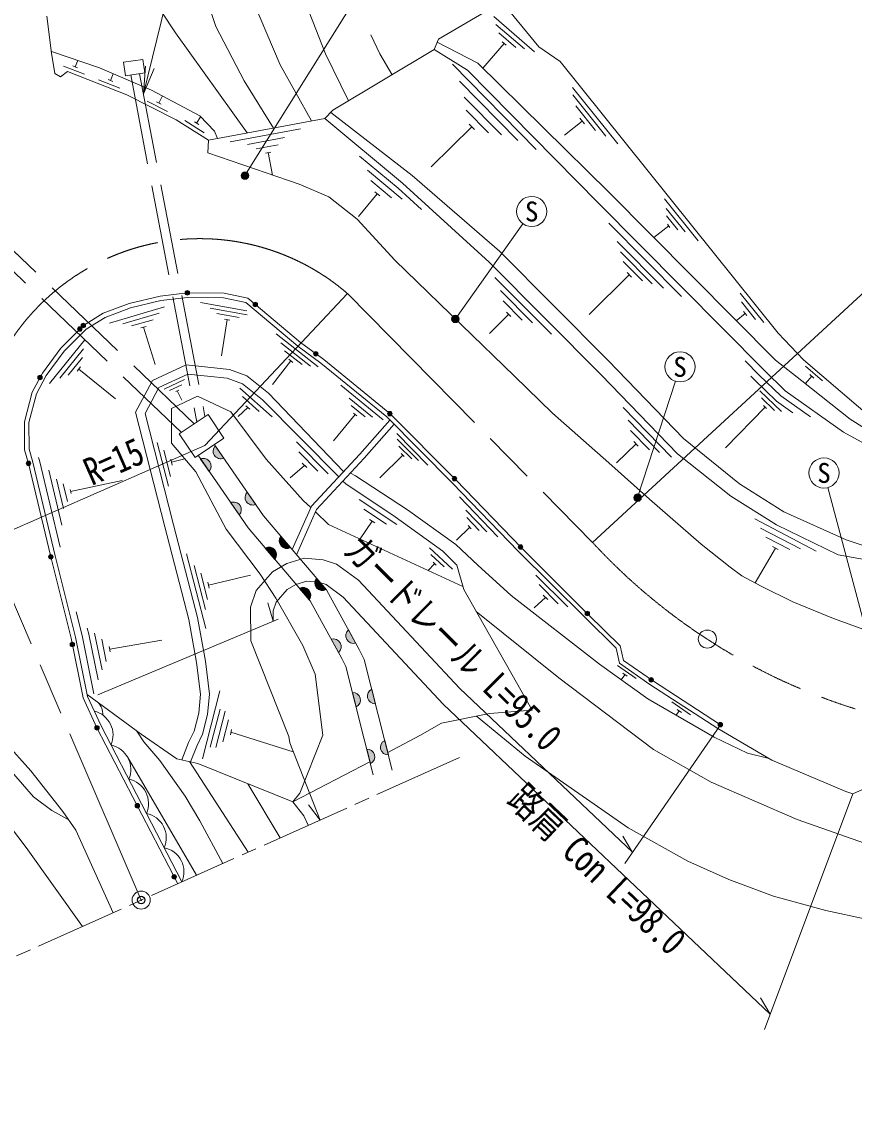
# Model space of a CAD drawing. Units: millimetres at full size, sheet at 1:1000; details may follow other scales. Extents: x 40000 to 680000, y 20000 to 380000.
# Drawn here: x 91982 to 147202, y 247818 to 320649 of the extents above; entities that cross this region are included whole.
import ezdxf
from ezdxf.enums import TextEntityAlignment as Align

# ---------------------------------------------------------------- set-up
doc = ezdxf.new("R2010")
doc.units = ezdxf.units.MM
doc.header["$LTSCALE"] = 1000
doc.header["$PDMODE"] = 32
doc.header["$PDSIZE"] = 500
doc.linetypes.add('CHAIN', pattern=[18.5, 12, -1.5, 3.5, -1.5])
doc.linetypes.add('DASHED', pattern=[7.5, 6, -1.5])
for name, color, linetype, lineweight in [('M-BGD', 7, 'Continuous', 13), ('M-BMK', 2, 'Continuous', 13), ('M-BMK-SRVR', 3, 'Continuous', 13), ('M-STR-HTXT', 7, 'Continuous', 13), ('M-STR-STRC', 7, 'Continuous', 13)]:
    doc.layers.add(name, color=color, linetype=linetype, lineweight=lineweight)
doc.layers.add('M-OTRS', color=6, linetype='Continuous')
doc.styles.add('ＭＳ ゴシック', font='')
doc.styles.get('ＭＳ ゴシック').set_extended_font_data('MS Gothic')

# ---------------------------------------------------------------- blocks, each defined once
blk = doc.blocks.new('open_arrow')
at = {"color": 0, "linetype": 'Continuous', "lineweight": -2}
blk.add_lwpolyline([(7.5, 1.25), (0, 0), (7.5, -1.25)], dxfattribs=at)

msp = doc.modelspace()

# ---------------------------------------------------------------- hatches: boundary and pattern name
at = {"layer": 'M-BGD'}
for points in [[(102808, 302664, -1), (103108, 302664, -0.41421), (102958, 302514, -0.41421)], [(107319, 301891, -1), (107619, 301891, -0.41421), (107469, 301741, -0.41421)], [(95673, 300265, -1), (95973, 300265, -0.41421), (95823, 300115, -0.41421)], [(95908, 300499, -1), (96208, 300499, -0.41421), (96058, 300349, -0.41421)], [(111334, 298621, -1), (111634, 298621, -0.41421), (111484, 298471, -0.41421)], [(93033, 297043, -1), (93333, 297043, -0.41421), (93183, 296893, -0.41421)], [(116245, 294647, -1), (116545, 294647, -0.41421), (116395, 294497, -0.41421)], [(105371, 291695, -0.82183), (104808, 292510)], [(92270, 291346, -1), (92570, 291346, -0.41421), (92420, 291196, -0.41421)], [(103835, 291631, -0.82183), (104398, 290816)], [(120532, 290328, -1), (120832, 290328, -0.41421), (120682, 290178, -0.41421)], [(107493, 288622, -0.82183), (106930, 289437)], [(105836, 288734, -0.82183), (106399, 287919)], [(109165, 286510, 0.82183), (109806, 285754)], [(108132, 285718, -0.82183), (108773, 284962)], [(124922, 285795, -1), (125222, 285795, -0.41421), (125072, 285645, -0.41421)], [(93751, 285139, -1), (94051, 285139, -0.41421), (93901, 284989, -0.41421)], [(111525, 283728, 0.82183), (112166, 282972)], [(111037, 282293, 0.82183), (110397, 283048)], [(129352, 281380, -1), (129652, 281380, -0.41421), (129502, 281230, -0.41421)], [(112509, 279665, -0.82183), (112987, 278797)], [(114128, 279421, -0.82183), (113650, 280289)], [(95177, 279322, -1), (95477, 279322, -0.41421), (95327, 279172, -0.41421)], [(133586, 276978, -1), (133886, 276978, -0.41421), (133736, 276828, -0.41421)], [(113910, 276140, -0.82183), (114153, 275179)], [(115440, 275393, -0.82183), (115197, 276354)], [(96809, 273794, -1), (97109, 273794, -0.41421), (96959, 273644, -0.41421)], [(138180, 273999, -1), (138480, 273999, -0.41421), (138330, 273849, -0.41421)], [(116300, 271992, -0.82183), (116057, 272953)], [(114862, 272377, -0.82183), (115105, 271417)], [(99491, 268617, -1), (99791, 268617, -0.41421), (99641, 268467, -0.41421)], [(101937, 263897, -1), (102237, 263897, -0.41421), (102087, 263747, -0.41421)]]:
    msp.add_hatch(color=256, dxfattribs=at).paths.add_polyline_path(points)
at = {"layer": 'M-STR-HTXT'}
for points in [[(107024, 310506, -0.41421), (106834, 310208, -0.41421), (106536, 310399, -1)], [(120994, 300976, -0.41421), (120787, 300690, -0.41421), (120501, 300897, -1)], [(133058, 289182, -1), (132611, 288959, -0.41421), (132723, 289294, -0.41421)]]:
    msp.add_hatch(color=256, dxfattribs=at).paths.add_polyline_path(points)

# ---------------------------------------------------------------- linework, layer by layer
at = {"layer": 'M-BGD'}
for p, q in [((125992, 318675), (123293, 321013)), ((125328, 318853), (123439, 320490)), ((124754, 318954), (123620, 319936)), ((123991, 319218), (122574, 317582)), ((124123, 319103), (123858, 319333)), ((94729, 317722), (96126, 317176)), ((95352, 317736), (95678, 317609)), ((95515, 317673), (95681, 318098)), ((120547, 317840), (126097, 312183)), ((97695, 316820), (98021, 316692)), ((97858, 316756), (98037, 317214)), ((97073, 316806), (98470, 316260)), ((121009, 316711), (124891, 312768)), ((128518, 316303), (131525, 312556)), ((100295, 315395), (101630, 314712)), ((101072, 315267), (101312, 315737)), ((123795, 313154), (121339, 315648)), ((130721, 313077), (128531, 315807)), ((100916, 315347), (101228, 315188)), ((122940, 313295), (121467, 314792)), ((130049, 313436), (128735, 315074)), ((102795, 314097), (104065, 313298)), ((103426, 314019), (103722, 313833)), ((103574, 313926), (103851, 314366)), ((129158, 314067), (127988, 313128)), ((129312, 313876), (129005, 314258)), ((105809, 312689), (110459, 313563)), ((121840, 313686), (119147, 311034)), ((122012, 313511), (121668, 313860)), ((109411, 312969), (106954, 312507)), ((108991, 312494), (107517, 312217)), ((108498, 312004), (108154, 311939)), ((108326, 311972), (108607, 310480)), ((117218, 308879), (114913, 310800)), ((116507, 308964), (115124, 310116)), ((115566, 309240), (114318, 307742)), ((115727, 309106), (115405, 309375)), ((134612, 308916), (136853, 306123)), ((135993, 306715), (134742, 308275)), ((135509, 306839), (134758, 307775)), ((130920, 307292), (135751, 302418)), ((134900, 307119), (133915, 306330)), ((134987, 307010), (134812, 307229)), ((131485, 306083), (134558, 302982)), ((133813, 303265), (131701, 305396)), ((133156, 303459), (131889, 304737)), ((132288, 303866), (129632, 301234)), ((132436, 303717), (132140, 304015)), ((123371, 303694), (127125, 299913)), ((125854, 300682), (123740, 302811)), ((141218, 300690), (139653, 302640)), ((97782, 300663), (101437, 301728)), ((103825, 302030), (106900, 301482)), ((106928, 301203), (104467, 301641)), ((125176, 300854), (123908, 302132)), ((140671, 300893), (139732, 302063)), ((101081, 301312), (98681, 300613)), ((100685, 300884), (99245, 300465)), ((106389, 301025), (104912, 301288)), ((105603, 300890), (105229, 298490)), ((105775, 300860), (105431, 300921)), ((124286, 301239), (123009, 299971)), ((124434, 301090), (124138, 301388)), ((139968, 301290), (139379, 300818)), ((140077, 301153), (139858, 301426)), ((100217, 300435), (99881, 300337)), ((100049, 300386), (100826, 297905)), ((93818, 296640), (96156, 299538)), ((108843, 299943), (111636, 297757)), ((111140, 297802), (109171, 299343)), ((96073, 298956), (94503, 297011)), ((110579, 297898), (109398, 298822)), ((95992, 298379), (95050, 297211)), ((109822, 298147), (108610, 296570)), ((109960, 298040), (109685, 298255)), ((95865, 297743), (95645, 297471)), ((95755, 297607), (98186, 295627)), ((145116, 296820), (143976, 297794)), ((144523, 297011), (144257, 297238)), ((102770, 296909), (101410, 296276)), ((102600, 296565), (101784, 296185)), ((113133, 296532), (115947, 294230)), ((144390, 297125), (143977, 296641)), ((102388, 296202), (102198, 296113)), ((102293, 296158), (102582, 295537)), ((108594, 294426), (106442, 296328)), ((107735, 294785), (106611, 295778)), ((142395, 294779), (140955, 296167)), ((141919, 294862), (141056, 295695)), ((106974, 295057), (106320, 294459)), ((107105, 294941), (106843, 295173)), ((115253, 294410), (113705, 295676)), ((114754, 294431), (113825, 295191)), ((131891, 295065), (135083, 291762)), ((141300, 295084), (138679, 292368)), ((141401, 294987), (141199, 295182)), ((114099, 294579), (112665, 292846)), ((114208, 294490), (113991, 294667)), ((103622, 294161), (103646, 294127)), ((134296, 292058), (132211, 294215)), ((133620, 292240), (132369, 293534)), ((112303, 290650), (110193, 292782)), ((116852, 293326), (118926, 291236)), ((118300, 291526), (116891, 292946)), ((132881, 292486), (132590, 292788)), ((100956, 292730), (101700, 289824)), ((101395, 292223), (101842, 290479)), ((105371, 291695), (104808, 292510)), ((111625, 290823), (110359, 292103)), ((117847, 291641), (117002, 292493)), ((132736, 292637), (131441, 291386)), ((101857, 291629), (101961, 291222)), ((101909, 291426), (102783, 291650)), ((103835, 291631), (104398, 290816)), ((110884, 291060), (110588, 291359)), ((117254, 291898), (115722, 290387)), ((117353, 291799), (117156, 291997)), ((94634, 287235), (93761, 290894)), ((110736, 291210), (109775, 290384)), ((94276, 290290), (94740, 288345)), ((94719, 289985), (94997, 288818)), ((95208, 289485), (98622, 290210)), ((95176, 289621), (95240, 289349)), ((107493, 288622), (106930, 289437)), ((105836, 288734), (106399, 287919)), ((116865, 287279), (114371, 288946)), ((121009, 289120), (123571, 286473)), ((116167, 287313), (114670, 288313)), ((122828, 286810), (121437, 288247)), ((122334, 286889), (121500, 287751)), ((115218, 287514), (114425, 286327)), ((115393, 287397), (115044, 287630)), ((121701, 287111), (120815, 286253)), ((121799, 287010), (121604, 287212)), ((140608, 287664), (144699, 285521)), ((143650, 285671), (140987, 287052)), ((109806, 285754), (109165, 286510)), ((142951, 285628), (141353, 286457)), ((108132, 285718), (108773, 284962)), ((120552, 284325), (119029, 285732)), ((141987, 285723), (140637, 283407)), ((142173, 285626), (141800, 285819)), ((104186, 280392), (102892, 285346)), ((119991, 284476), (119109, 285291)), ((119470, 284590), (119264, 284780)), ((103405, 284559), (104153, 281654)), ((103845, 284053), (104294, 282310)), ((119367, 284685), (118950, 284234)), ((104308, 283460), (104412, 283053)), ((104360, 283256), (107146, 283922)), ((112166, 282972), (111525, 283728)), ((128213, 281817), (126087, 283934)), ((110397, 283048), (111037, 282293)), ((127576, 282028), (126301, 283298)), ((126876, 282303), (126578, 282599)), ((126727, 282451), (125979, 281747)), ((96795, 280079), (97296, 277630)), ((114128, 279421), (113650, 280289)), ((97278, 279668), (97578, 278198)), ((97775, 279182), (97845, 278840)), ((97810, 279011), (101276, 279613)), ((112509, 279665), (112987, 278797)), ((132733, 277058), (131503, 277917)), ((131998, 277315), (131757, 276971)), ((132141, 277215), (131854, 277416)), ((103964, 271722), (105115, 276250)), ((113910, 276140), (114153, 275179)), ((115440, 275393), (115197, 276354)), ((136338, 274650), (135108, 275510)), ((104480, 272511), (105140, 275035)), ((105474, 274892), (104842, 272473)), ((135603, 274908), (135403, 274622)), ((135746, 274807), (135459, 275008)), ((105696, 274317), (105317, 272866)), ((105899, 273669), (105811, 273331)), ((105855, 273500), (109990, 272202)), ((116300, 271992), (116057, 272953)), ((103568, 263999), (98983, 271861)), ((114862, 272377), (115105, 271417)), ((106997, 265534), (103102, 271546)), ((109122, 266485), (106974, 270082))]:
    msp.add_line(p, q, dxfattribs=at)
at = {"layer": 'M-BGD', "linetype": 'DASHED'}
for p, q in [((99197, 317127), (103587, 294087)), ((99791, 317214), (104129, 294451)), ((83151, 313369), (103417, 293973)), ((82455, 312651), (102566, 293403))]:
    msp.add_line(p, q, dxfattribs=at)
at = {"layer": 'M-BGD'}
for points in [[(106930, 313278), (102162, 319936), (99322, 324259), (96224, 329819)], [(108668, 313604), (106729, 316742), (104845, 320336), (103421, 324719), (102873, 328788)], [(111192, 314079), (109125, 317798), (107347, 321970), (105702, 327493)], [(113662, 315409), (112127, 318523), (111042, 321300), (110451, 323112), (110108, 324649)], [(104358, 312795), (112072, 314244), (112622, 314784), (119335, 318813), (119615, 319502), (122988, 321476), (124333, 321364), (126289, 318998), (127706, 318012), (142168, 299986), (143846, 298221), (149926, 293026), (150993, 291621), (151468, 290314)], [(93639, 321043), (93953, 318580), (94173, 317223), (94536, 317003), (95005, 317357), (98945, 315816), (102215, 314144), (104358, 312795), (104310, 311954), (108183, 310624), (110384, 309877), (112344, 309036), (114228, 307552), (116735, 304836), (121143, 300552), (124663, 297137), (127190, 294676), (130938, 291370), (133617, 288978), (137048, 285977), (138974, 284445), (139751, 283879), (141047, 283189), (143140, 282162), (145849, 281038), (150099, 279494)], [(116561, 317148), (115739, 318534), (115137, 319787)], [(119536, 319306), (122240, 317911), (130952, 309319), (141980, 298195), (143743, 296826), (146943, 294285), (149974, 292381), (151016, 291556)], [(104957, 312907), (104753, 313402), (103796, 314425), (100581, 316123), (97137, 317600), (93938, 318694)], [(119335, 318813), (121546, 317448), (130241, 308616), (141231, 297527), (142639, 296169), (146494, 293412), (149570, 291739), (151366, 290053)], [(112478, 314642), (117880, 310456), (123675, 305430), (130885, 298176), (135883, 293005), (139606, 289986), (142534, 288139), (146681, 286259), (149503, 285313)], [(112072, 314244), (112075, 314245), (117237, 309942), (122983, 304707), (130445, 297192), (135485, 291977), (139027, 289169), (142047, 287263), (146149, 285267), (149272, 284723)], [(95056, 267705), (93966, 268298), (92756, 269200), (90851, 271399), (89167, 273933), (87307, 277361), (84618, 282675), (81746, 289358), (79527, 294151), (77295, 298471), (75089, 302178), (72074, 306669), (70065, 310163), (69269, 311753)], [(114387, 311746), (116948, 309611), (118498, 308200)], [(98030, 261519), (95558, 266996), (94687, 268228), (92574, 270939), (90874, 272837), (90844, 273284), (87878, 278377), (85576, 282954), (83417, 288272), (81100, 294121), (79398, 298827), (77753, 303532), (77428, 304591), (75866, 308100), (77530, 311703)], [(96000, 260610), (92251, 265849), (88295, 271052), (83373, 276807), (80358, 282466), (77207, 290104), (75949, 292980), (71863, 300730), (68111, 307543)], [(102324, 263441), (96959, 273794), (96051, 275786), (95240, 279748), (93901, 285139), (92420, 291346), (92161, 292244), (92143, 294102), (92661, 296066), (93341, 297339), (94557, 298999), (96058, 300499), (97365, 301307), (99098, 301967), (101153, 302450), (102958, 302664), (105401, 302637), (106981, 302302), (110473, 299364), (112008, 298236), (116395, 294647), (120766, 290244), (125137, 285728), (129561, 281321), (131691, 279228), (131903, 278260), (133816, 276923), (138330, 273999)], [(102598, 263564), (97229, 273925), (96338, 275880), (95533, 279815), (94192, 285210), (92710, 291423), (92460, 292288), (92443, 294064), (92942, 295955), (93596, 297179), (94785, 298804), (96245, 300263), (97498, 301037), (99186, 301680), (101205, 302154), (102974, 302364), (105368, 302338), (106846, 302024), (110288, 299128), (111824, 297999), (116193, 294425), (120552, 290033), (124923, 285518), (129350, 281108), (131417, 279077), (131635, 278082), (133648, 276674), (138167, 273747), (141735, 271649), (146654, 269566), (147117, 269416), (148398, 269974)], [(102583, 271657), (103034, 272807), (103402, 273575), (103712, 274773), (103826, 276013), (103566, 278117), (103048, 280975), (101464, 287122), (99510, 294745), (100300, 296189), (100637, 296842), (102878, 297886), (105746, 297582), (106908, 297158), (108349, 296010), (113330, 290806)], [(139973, 298157), (140915, 297207), (142350, 295822), (144301, 294427)], [(103178, 271530), (103585, 272568), (103968, 273369), (104305, 274669), (104430, 276023), (104159, 278207), (103634, 281103), (102045, 287271), (100150, 294665), (100829, 295907), (101076, 296385), (102981, 297272), (105610, 296993), (106611, 296628), (107948, 295563), (113003, 290454)], [(140346, 297142), (140599, 296887), (142062, 295475), (143138, 294705)], [(109966, 268866), (110423, 269462), (111954, 273293), (111451, 277344), (110611, 279252), (108840, 282388), (107790, 283981), (105528, 286979), (103522, 290788), (101898, 292682), (101898, 294987), (103634, 295815), (105839, 294774), (108180, 291619), (110654, 288885), (111156, 288410)], [(116394, 294223), (114406, 291965), (111201, 288512), (109920, 285620)], [(116676, 293938), (114703, 291697), (111540, 288289), (110207, 285281)], [(104755, 292583), (104816, 292498), (108017, 287864), (112182, 282953), (114363, 278995), (114698, 278325), (116555, 270985)], [(94517, 285788), (93145, 291538), (93090, 291728)], [(103675, 291858), (103756, 291746), (106984, 287072), (111106, 282211), (113212, 278390), (113472, 277870), (115295, 270666)], [(113779, 290701), (114111, 290508), (117558, 288267), (120769, 285951), (122241, 284593), (124453, 282572), (130307, 278014), (133508, 275711), (137916, 273179), (140135, 272104), (141561, 271752)], [(113285, 290169), (113475, 289976), (116754, 287787), (119917, 285506), (120835, 284589), (121301, 282980), (125833, 274970)], [(111464, 288118), (112336, 287293), (121245, 283173)], [(96761, 276056), (95972, 279914), (95582, 281483)], [(122131, 281513), (127600, 277112), (133901, 272356), (137712, 270180), (143428, 267695), (147895, 266133), (151129, 265205), (154830, 264171), (161744, 261343), (166414, 259630), (171917, 257577), (176363, 255401), (178141, 254658), (179663, 254673)], [(97032, 276975), (96411, 280014), (96312, 280409)], [(96312, 276008), (99884, 273368), (102250, 271729), (103665, 271426), (109966, 268866), (115078, 271524)], [(116259, 272154), (118380, 273273), (119833, 274105), (123014, 274738), (125833, 274970)], [(122158, 274568), (125376, 271915), (132215, 267148), (136174, 264938), (138893, 263722), (141848, 262604), (145334, 261671), (148007, 261087), (153739, 260084), (158573, 259165), (160817, 258644), (164836, 257526), (168824, 256126), (172363, 254654), (176070, 252785), (180413, 250426), (182804, 249027), (184558, 248369), (185414, 248118), (187094, 247858), (190405, 247818), (194658, 247980)], [(105320, 264783), (103779, 267616), (102823, 269253), (101133, 271620), (100073, 272865), (99603, 273576)], [(110981, 267317), (110690, 267957), (109966, 268866)]]:
    msp.add_lwpolyline(points, dxfattribs=at)
for points in [[(98851, 317077), (100138, 317264), (100008, 318155), (98722, 317968)], [(103480, 291728), (105390, 293009), (104332, 294587), (102422, 293306)]]:
    msp.add_lwpolyline(points, close=True, dxfattribs=at)
for centre in [(102958, 302664), (107469, 301891), (95823, 300265), (96058, 300499), (111484, 298621), (93183, 297043), (116395, 294647), (92420, 291346), (120682, 290328), (125072, 285795), (93901, 285139), (129502, 281380), (95327, 279322), (133736, 276978), (96959, 273794), (138330, 273999), (99641, 268617), (102087, 263897)]:
    msp.add_circle(centre, 150, dxfattribs=at)
for centre, radius, start, end in [((105170, 292158), 505, 135.80521, 293.4634), ((104036, 291168), 505, 315.80396, 113.46215), ((107292, 289085), 505, 135.80521, 293.4634), ((106037, 288271), 505, 315.80396, 113.46215), ((109561, 286195), 505, 141.4753, 299.13349), ((108378, 285277), 505, 321.4753, 119.13349), ((111920, 283413), 505, 141.4753, 299.13349), ((110642, 282607), 505, 321.4753, 119.13349), ((112663, 279184), 505, 310.02125, 107.67944), ((113975, 279902), 505, 130.02125, 287.67944), ((113937, 275635), 505, 295.37183, 93.03003), ((115413, 275897), 505, 115.37183, 273.03003), ((96228, 274692), 1124, 357.10239, 43.99886), ((96386, 273303), 1644, 336.36617, 75.95556), ((97562, 271033), 1644, 336.36617, 78.42234), ((116274, 272497), 505, 115.37183, 273.03003), ((114889, 271873), 505, 295.37183, 93.03003), ((98739, 268763), 1644, 336.36617, 78.42234), ((99915, 266493), 1644, 336.36617, 78.42234), ((101091, 264223), 1644, 336.36617, 78.42234)]:
    msp.add_arc(centre, radius, start, end, dxfattribs=at)
at = {"layer": 'M-BMK', "linetype": 'CHAIN'}
for p, q in [((113588, 302616), (129847, 286098)), ((99894, 262354), (89668, 286189))]:
    msp.add_line(p, q, dxfattribs=at)
at = {"layer": 'M-BMK'}
for p, q in [((121016, 271810), (115540, 269358)), ((114992, 269113), (114080, 268705)), ((113532, 268459), (108056, 266008)), ((106048, 265109), (100572, 262657)), ((107508, 265762), (106595, 265354)), ((100024, 262412), (99111, 262003)), ((98564, 261758), (93087, 259306)), ((92540, 259061), (91627, 258652))]:
    msp.add_line(p, q, dxfattribs=at)
at = {"layer": 'M-BMK', "linetype": 'CHAIN'}
for centre, radius, start, end in [((103784, 291263), 15000, 49.18667, 199.76991), ((159256, 313212), 40000, 222.67501, 252.58899)]:
    msp.add_arc(centre, radius, start, end, dxfattribs=at)
at = {"layer": 'M-BMK-SRVR'}
for centre in [(137468, 279683), (99894, 262354)]:
    msp.add_circle(centre, 600, dxfattribs=at)
at = {"layer": 'M-OTRS'}
msp.add_point((99894, 262354), dxfattribs=at)
at = {"layer": 'M-STR-HTXT'}
for p, q in [((106780, 310452), (113958, 321932)), ((120747, 300937), (125232, 307251)), ((129847, 286098), (151904, 306433)), ((113588, 302616), (104112, 292537)), ((132834, 289071), (135345, 296802)), ((89668, 286189), (104112, 292537)), ((148106, 279792), (145463, 289744)), ((108650, 280868), (108294, 282079)), ((108995, 281013), (97015, 275988)), ((138330, 273999), (131992, 264772)), ((147117, 269416), (141263, 253762)), ((111767, 267669), (111005, 268676)), ((132504, 265518), (131858, 266603)), ((141644, 254779), (140997, 255864))]:
    msp.add_line(p, q, dxfattribs=at)
for points in [[(100045, 315886), (105661, 338795), (142449, 338795)], [(111767, 267669), (109758, 272793), (109685, 273204), (107163, 279564), (107140, 281808), (107524, 282895), (108618, 284151), (109562, 284698), (110714, 285043), (111965, 284946), (112863, 284660), (114309, 283586), (121010, 276423), (132514, 265509)], [(108650, 280868), (108643, 281558), (108844, 282125), (109586, 282978), (110161, 283311), (110877, 283525), (111676, 283464), (112169, 283307), (113306, 282462), (119945, 275365), (141644, 254779)]]:
    msp.add_lwpolyline(points, dxfattribs=at)
for centre in [(106780, 310452), (120747, 300937), (132834, 289071)]:
    msp.add_circle(centre, 250, dxfattribs=at)
at = {"layer": 'M-STR-STRC'}
for centre in [(125811, 308066), (135654, 297753), (145206, 290710)]:
    msp.add_circle(centre, 1000, dxfattribs=at)

# ---------------------------------------------------------------- block references
at = {"layer": 'M-STR-HTXT', "xscale": 240, "yscale": 240, "rotation": 76.2}
msp.add_blockref('open_arrow', (100045, 315886), dxfattribs=at)

# ---------------------------------------------------------------- texts
at = {"layer": 'M-STR-HTXT', "style": 'ＭＳ ゴシック', "width": 0.8}
msp.add_text('R=15', height=1833, rotation=23.725, dxfattribs=at).set_placement((100484, 290943), align=Align.BOTTOM_RIGHT)
msp.add_text('ガードレール L=95.0', height=1833, rotation=315.218, dxfattribs=at).set_placement((119560, 278411), align=Align.BOTTOM_CENTER)
msp.add_text('路肩 Con L=98.0', height=1833, rotation=316.507, dxfattribs=at).set_placement((130794, 265072), align=Align.TOP_CENTER)
at = {"layer": 'M-STR-STRC', "style": 'ＭＳ ゴシック'}
for p in [(125811, 308066), (135654, 297753), (145206, 290710)]:
    msp.add_text('S', height=1320, dxfattribs=at).set_placement(p, align=Align.MIDDLE_CENTER)

doc.saveas('drawing.dxf')
